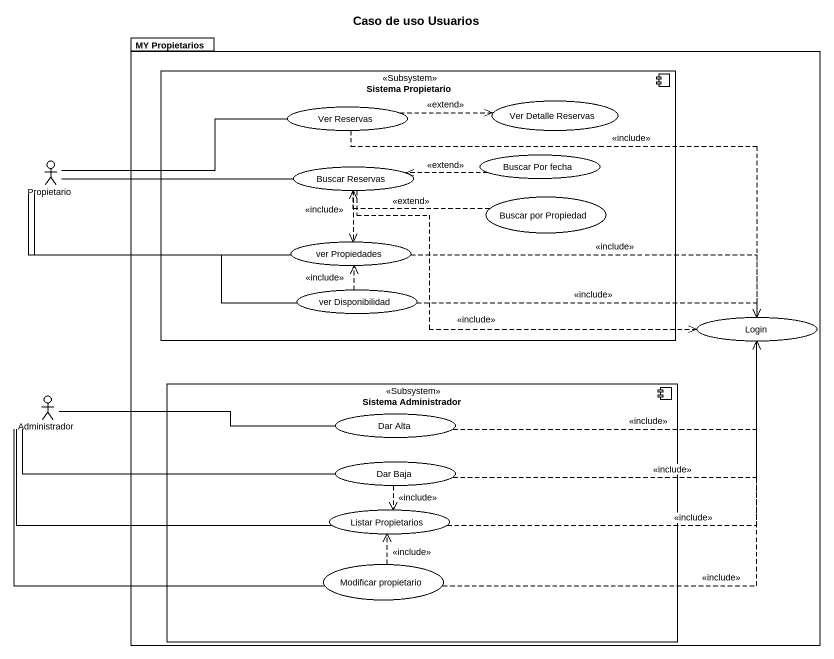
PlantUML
@startuml
title Caso de uso Usuarios
package "MY Propietarios" as MY_Propietarios {
  component "Sistema Propietario" as Sistema_Propietario <<Subsystem>> {
    usecase "Ver Reservas" as Ver_Reservas
    usecase "Ver Detalle Reservas" as Ver_Detalle_Reservas
    usecase "Buscar Por fecha" as Buscar_Por_fecha
    usecase "Buscar Reservas" as Buscar_Reservas
    usecase "Buscar por Propiedad" as Buscar_por_Propiedad
    usecase "ver Propiedades" as ver_Propiedades
    usecase "ver Disponibilidad" as ver_Disponibilidad
  }
  usecase Login
  component "Sistema Administrador" as Sistema_Administrador <<Subsystem>> {
    usecase "Dar Alta" as Dar_Alta
    usecase "Dar Baja" as Dar_Baja
    usecase "Listar Propietarios" as Listar_Propietarios
    usecase "Modificar propietario" as Modificar_propietario
  }
}
actor Propietario
actor Administrador
Ver_Reservas .right.> Ver_Detalle_Reservas : <<extend>>
Ver_Reservas .right.> Login : <<include>>
Buscar_Por_fecha .left.> Buscar_Reservas : <<extend>>
Propietario -right- Ver_Reservas
Propietario -right- Buscar_Reservas
Propietario -right- ver_Propiedades
Propietario -right- ver_Disponibilidad
Buscar_Reservas ..> ver_Propiedades : <<include>>
Buscar_Reservas .right.> Login : <<include>>
Buscar_por_Propiedad .left.> Buscar_Reservas : <<extend>>
ver_Propiedades .right.> Login : <<include>>
ver_Disponibilidad .up.> ver_Propiedades : <<include>>
ver_Disponibilidad .right.> Login : <<include>>
Administrador -right- Dar_Alta
Administrador -right- Dar_Baja
Administrador -right- Listar_Propietarios
Administrador -right- Modificar_propietario
Dar_Alta .right.> Login : <<include>>
Dar_Baja .right.> Login : <<include>>
Dar_Baja ..> Listar_Propietarios : <<include>>
Listar_Propietarios .right.> Login : <<include>>
Modificar_propietario .up.> Login : <<include>>
Modificar_propietario .up.> Listar_Propietarios : <<include>>
@enduml
